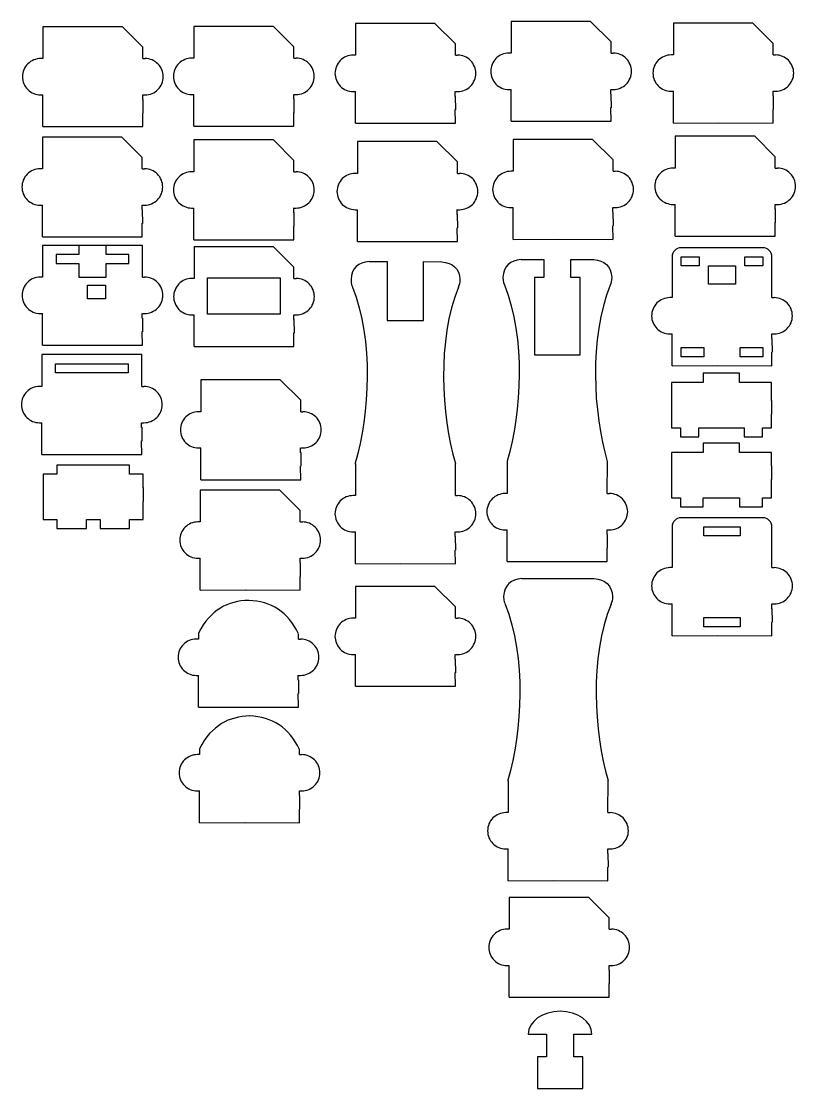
# Model space of a CAD drawing. Extents: x 3 to 1274, y 449 to 16084.
# Drawn here: x 3 to 486, y 449 to 1116 of the extents above; entities that cross this region are included whole.
import ezdxf

# ---------------------------------------------------------------- set-up
doc = ezdxf.new("R2010")
doc.units = 0
doc.layers.add('Layer_1', color=7, linetype='CONTINUOUS')

msp = doc.modelspace()

# ---------------------------------------------------------------- linework, layer by layer
at = {"layer": 'Layer_1', "color": 7}
for points in [[(211.386766, 1114.228337), (211.386766, 1094.385159)], [(260.994711, 1114.228337), (211.386766, 1114.228337)], [(273.753097, 1101.469951), (260.994711, 1114.228337)], [(308.545758, 1115.507623), (308.545758, 1095.664445)], [(358.153703, 1115.507623), (308.545758, 1115.507623)], [(370.912089, 1102.749237), (358.153703, 1115.507623)], [(409.811978, 1114.373434), (409.811978, 1094.530256)], [(459.419923, 1114.373434), (409.811978, 1114.373434)], [(472.178309, 1101.615048), (459.419923, 1114.373434)], [(16.359442, 1112.122808), (16.359442, 1092.27963)], [(65.967387, 1112.122808), (16.359442, 1112.122808)], [(78.725773, 1099.364422), (65.967387, 1112.122808)], [(110.575054, 1112.343055), (110.575054, 1092.499877)], [(160.182999, 1112.343055), (110.575054, 1112.343055)], [(172.941385, 1099.584669), (160.182999, 1112.343055)], [(172.941385, 1092.499877), (172.941385, 1099.584669)], [(273.753097, 1094.385159), (273.753097, 1101.469951)], [(370.912089, 1095.664445), (370.912089, 1102.749237)], [(472.178309, 1094.530256), (472.178309, 1101.615048)], [(78.725773, 1092.27963), (78.725773, 1099.364422)], [(211.386766, 1094.385159), (209.975568, 1094.385159)], [(273.753097, 1094.385159), (275.171496, 1094.385159)], [(308.545758, 1095.664445), (307.13456, 1095.664445)], [(370.912089, 1095.664445), (372.330488, 1095.664445)], [(409.811978, 1094.530256), (408.40078, 1094.530256)], [(472.178309, 1094.530256), (473.596707, 1094.530256)], [(16.359442, 1092.27963), (14.948244, 1092.27963)], [(78.725773, 1092.27963), (80.144171, 1092.27963)], [(110.575054, 1092.499877), (109.163856, 1092.499877)], [(172.941385, 1092.499877), (174.359784, 1092.499877)], [(307.13456, 1072.98447), (308.545758, 1072.98447)], [(308.545758, 1053.148492), (308.545758, 1072.98447)], [(370.87, 1070.057017), (370.869992, 1073.018105)], [(370.912089, 1072.98447), (372.330488, 1072.98447)], [(14.948244, 1069.599655), (16.359442, 1069.599655)], [(16.359442, 1049.763677), (16.359442, 1069.599655)], [(78.683684, 1066.672201), (78.683676, 1069.633289)], [(78.725773, 1069.599655), (80.144171, 1069.599655)], [(109.163856, 1069.819902), (110.575054, 1069.819902)], [(110.575054, 1049.983924), (110.575054, 1069.819902)], [(172.899296, 1066.892449), (172.899288, 1069.853537)], [(172.941385, 1069.819902), (174.359784, 1069.819902)], [(209.975568, 1071.705184), (211.386766, 1071.705184)], [(211.386766, 1051.869206), (211.386766, 1071.705184)], [(273.711008, 1068.77773), (273.711, 1071.738818)], [(273.753097, 1071.705184), (275.171496, 1071.705184)], [(408.40078, 1071.850281), (409.811978, 1071.850281)], [(409.811978, 1052.014303), (409.811978, 1071.850281)], [(472.13622, 1068.922828), (472.136212, 1071.883916)], [(472.178309, 1071.850281), (473.596707, 1071.850281)], [(273.753097, 1051.91129), (273.71102, 1060.385119)], [(370.912089, 1053.190576), (370.870012, 1061.664405)], [(472.178309, 1052.056387), (472.136232, 1060.530216)], [(78.725773, 1049.805761), (78.683696, 1058.27959)], [(172.941385, 1050.026008), (172.899308, 1058.499837)], [(308.545758, 1053.148492), (336.882817, 1053.201528)], [(336.927104, 1053.208252), (370.912089, 1053.148492)], [(16.359442, 1049.763677), (44.696501, 1049.816712)], [(44.740788, 1049.823437), (78.725773, 1049.763677)], [(110.575054, 1049.983924), (138.912113, 1050.03696)], [(138.9564, 1050.043684), (172.941385, 1049.983924)], [(211.386766, 1051.869206), (239.723825, 1051.922241)], [(239.768112, 1051.928966), (273.753097, 1051.869206)], [(409.811978, 1052.014303), (438.149037, 1052.067339)], [(438.193324, 1052.074063), (472.178309, 1052.014303)], [(15.99163, 1043.293397), (15.99163, 1023.450219)], [(65.599575, 1043.293397), (15.99163, 1043.293397)], [(78.357961, 1030.535012), (65.599575, 1043.293397)], [(110.575054, 1041.476913), (110.575054, 1021.633735)], [(160.182999, 1041.476913), (110.575054, 1041.476913)], [(172.941385, 1028.718527), (160.182999, 1041.476913)], [(212.629694, 1040.458752), (212.629694, 1020.615574)], [(262.237639, 1040.458752), (212.629694, 1040.458752)], [(274.996025, 1027.700366), (262.237639, 1040.458752)], [(309.788686, 1041.738038), (309.788686, 1021.89486)], [(359.396631, 1041.738038), (309.788686, 1041.738038)], [(372.155017, 1028.979652), (359.396631, 1041.738038)], [(411.021814, 1043.725548), (411.021814, 1023.88237)], [(460.629759, 1043.725548), (411.021814, 1043.725548)], [(473.388145, 1030.967162), (460.629759, 1043.725548)], [(78.357961, 1023.450219), (78.357961, 1030.535012)], [(172.941385, 1021.633735), (172.941385, 1028.718527)], [(274.996025, 1020.615574), (274.996025, 1027.700366)], [(372.155017, 1021.89486), (372.155017, 1028.979652)], [(473.388145, 1023.88237), (473.388145, 1030.967162)], [(15.99163, 1023.450219), (14.580432, 1023.450219)], [(78.357961, 1023.450219), (79.77636, 1023.450219)], [(110.575054, 1021.633735), (109.163856, 1021.633735)], [(172.941385, 1021.633735), (174.359784, 1021.633735)], [(212.629694, 1020.615574), (211.218496, 1020.615574)], [(274.996025, 1020.615574), (276.414424, 1020.615574)], [(309.788686, 1021.89486), (308.377488, 1021.89486)], [(372.155017, 1021.89486), (373.573416, 1021.89486)], [(411.021814, 1023.88237), (409.610616, 1023.88237)], [(473.388145, 1023.88237), (474.806544, 1023.88237)], [(14.580432, 1000.770245), (15.99163, 1000.770245)], [(15.99163, 980.934267), (15.99163, 1000.770245)], [(78.315872, 997.842791), (78.315864, 1000.803879)], [(78.357961, 1000.770245), (79.77636, 1000.770245)], [(409.610616, 1001.202395), (411.021814, 1001.202395)], [(411.021814, 981.366417), (411.021814, 1001.202395)], [(473.346056, 998.274941), (473.346048, 1001.236029)], [(473.388145, 1001.202395), (474.806544, 1001.202395)], [(109.163856, 998.95376), (110.575054, 998.95376)], [(110.575054, 979.117782), (110.575054, 998.95376)], [(172.899296, 996.026306), (172.899288, 998.987394)], [(172.941385, 998.95376), (174.359784, 998.95376)], [(211.218496, 997.935599), (212.629694, 997.935599)], [(212.629694, 978.099621), (212.629694, 997.935599)], [(274.953936, 995.008146), (274.953928, 997.969234)], [(274.996025, 997.935599), (276.414424, 997.935599)], [(308.377488, 999.214886), (309.788686, 999.214886)], [(309.788686, 979.378908), (309.788686, 999.214886)], [(372.112928, 996.287432), (372.11292, 999.24852)], [(372.155017, 999.214886), (373.573416, 999.214886)], [(78.357961, 980.976351), (78.315884, 989.45018)], [(172.941385, 979.159866), (172.899308, 987.633695)], [(274.996025, 978.141705), (274.953948, 986.615534)], [(372.155017, 979.420992), (372.11294, 987.89482)], [(473.388145, 981.408501), (473.346068, 989.88233)], [(15.99163, 980.934267), (44.328689, 980.987302)], [(44.372976, 980.994027), (78.357961, 980.934267)], [(411.021814, 981.366417), (439.358873, 981.419452)], [(439.40316, 981.426177), (473.388145, 981.366417)], [(16.048814, 975.65481), (16.048814, 955.811632)], [(65.656759, 975.65481), (16.048814, 975.65481)], [(38.754415, 975.682707), (38.754415, 970.012395), (24.580978, 970.012395), (24.580978, 964.343651), (38.754415, 964.343651), (38.754415, 955.838963), (55.762228, 955.838963), (55.762228, 964.343651), (69.935665, 964.343651), (69.935665, 970.012395), (55.762228, 970.012395), (55.762228, 975.682707)], [(78.450007, 975.634954), (65.656759, 975.65481)], [(78.415144, 955.811632), (78.444902, 975.632201)], [(110.575054, 979.117782), (138.912113, 979.170817)], [(110.66503, 974.830655), (110.66503, 954.987477)], [(160.272975, 974.830655), (110.66503, 974.830655)], [(138.9564, 979.177542), (172.941385, 979.117782)], [(173.031361, 962.072269), (160.272975, 974.830655)], [(212.629694, 978.099621), (240.966753, 978.152657)], [(241.01104, 978.159381), (274.996025, 978.099621)], [(309.788686, 979.378908), (338.125745, 979.431943)], [(338.170032, 979.438667), (372.155017, 979.378908)], [(465.686623, 974.157872), (414.661623, 974.157872)], [(314.72984, 966.824624), (328.903064, 966.824624), (328.903064, 955.48604), (323.233776, 955.48604), (323.233776, 907.297066), (331.69376, 907.237554)], [(340.1446, 907.267306), (351.580232, 907.297066), (351.580232, 955.48604), (345.910944, 955.48604), (345.910944, 966.824624), (360.084168, 966.824624)], [(408.992879, 968.489128), (409.020079, 962.871104)], [(471.370255, 950.105), (471.355375, 968.489128)], [(173.031361, 954.987477), (173.031361, 962.072269)], [(219.863688, 965.55736), (231.2456, 965.55016), (231.2456, 952.904512)], [(231.26792, 944.409112), (231.26792, 928.735824), (253.865968, 928.693744), (253.950128, 965.51552), (265.31228, 965.347192)], [(409.001417, 962.853783), (409.001417, 943.010605)], [(16.048814, 955.811632), (14.637615, 955.811632)], [(78.415144, 955.811632), (79.833543, 955.811632)], [(110.66503, 954.987477), (109.253832, 954.987477)], [(173.031361, 954.987477), (174.44976, 954.987477)], [(471.367748, 943.010605), (471.367748, 950.095397)], [(409.001417, 943.010605), (407.590219, 943.010605)], [(471.367748, 943.010605), (472.786146, 943.010605)], [(14.637615, 933.131657), (16.048814, 933.131657)], [(16.048814, 913.295679), (16.048814, 933.131657)], [(78.373055, 930.204203), (78.373047, 933.165291)], [(78.415144, 933.131657), (79.833543, 933.131657)], [(109.253832, 932.307502), (110.66503, 932.307502)], [(110.66503, 912.471524), (110.66503, 932.307502)], [(172.989272, 929.380048), (172.989264, 932.341136)], [(173.031361, 932.307502), (174.44976, 932.307502)], [(78.415144, 913.337763), (78.373068, 921.811592)], [(173.031361, 912.513608), (172.989284, 920.987437)], [(407.590219, 920.33063), (409.001417, 920.33063)], [(409.001417, 900.494652), (409.001417, 920.33063)], [(471.325659, 917.403176), (471.325651, 920.364264)], [(471.367748, 920.33063), (472.786146, 920.33063)], [(16.048814, 913.295679), (44.385873, 913.348714)], [(44.43016, 913.355439), (78.415144, 913.295679)], [(15.627158, 907.433505), (15.627158, 887.590327)], [(65.235103, 907.433505), (15.627158, 907.433505)], [(78.028351, 907.413649), (65.235103, 907.433505)], [(77.993489, 887.590327), (78.023247, 907.410896)], [(110.66503, 912.471524), (139.002089, 912.524559)], [(139.046376, 912.531284), (173.031361, 912.471524)], [(471.367748, 900.536736), (471.325671, 909.010565)], [(409.001417, 900.494652), (437.338476, 900.547687)], [(437.382763, 900.554412), (471.367748, 900.494652)], [(471.071422, 878.745142), (471.029342, 890.099086), (451.187158, 890.099086), (451.187158, 895.76783), (428.50903, 895.76783), (428.50903, 890.099086), (408.666846, 890.099086), (408.666846, 861.752206), (414.33559, 861.752206), (414.33559, 856.083454), (425.674654, 856.083454), (425.674654, 861.752206), (454.021534, 861.752206), (454.021534, 856.083454), (465.36059, 856.083454), (465.36059, 861.752206), (471.029342, 861.752206), (471.071422, 870.244574)], [(15.627158, 887.590327), (14.21596, 887.590327)], [(77.993489, 887.590327), (79.411888, 887.590327)], [(114.877714, 891.66657), (114.877714, 871.823392)], [(164.485659, 891.66657), (114.877714, 891.66657)], [(177.244045, 878.908184), (164.485659, 891.66657)], [(177.244045, 871.823392), (177.244045, 878.908184)], [(114.877714, 871.823392), (113.466516, 871.823392)], [(177.244045, 871.823392), (178.662443, 871.823392)], [(14.21596, 864.910352), (15.627158, 864.910352)], [(15.627158, 845.074374), (15.627158, 864.910352)], [(77.9514, 861.982898), (77.951392, 864.943986)], [(77.993489, 864.910352), (79.411888, 864.910352)], [(77.993489, 845.116458), (77.951412, 853.590287)], [(113.466516, 849.143417), (114.877714, 849.143417)], [(114.877714, 829.307439), (114.877714, 849.143417)], [(177.201956, 846.215964), (177.201948, 849.177052)], [(177.244045, 849.143417), (178.662443, 849.143417)], [(471.071606, 837.93622), (471.029526, 846.427802), (451.186982, 846.427802), (451.186982, 852.098114), (428.509822, 852.098114), (428.509822, 846.427802), (408.66703, 846.427802), (408.66703, 818.08249), (414.335774, 818.08249), (414.335814, 812.412178), (428.509254, 812.412178), (428.509214, 818.08249), (439.848278, 818.08249)], [(15.627158, 845.074374), (43.964217, 845.127409)], [(44.008504, 845.134134), (77.993489, 845.074374)], [(211.292496, 839.737754), (211.288496, 838.987507)], [(306.094896, 841.01704), (306.090896, 840.266794)], [(306.189166, 840.546999), (306.189166, 820.703821)], [(368.555497, 820.703821), (368.615012, 840.792199)], [(78.8867, 824.289408), (78.91646, 832.808328), (70.411772, 832.808328), (70.411772, 838.47864), (25.057085, 838.47864), (25.057085, 832.808328), (16.55396, 832.808328), (16.55396, 804.463016), (25.057085, 804.463016), (25.057085, 798.792704), (43.482882, 798.792704), (43.482882, 804.463016), (51.986818, 804.463016), (51.986818, 798.792704), (70.411772, 798.792704), (70.411772, 804.463016), (78.91646, 804.463016), (78.91646, 815.83856)], [(177.244045, 829.349523), (177.201968, 837.823352)], [(211.386766, 839.267711), (211.386766, 819.424533)], [(273.753097, 819.424533), (273.812612, 839.512911)], [(114.877714, 829.307439), (143.214773, 829.360475)], [(143.25906, 829.367199), (177.244045, 829.307439)], [(439.836702, 818.08249), (451.187342, 818.08249), (451.187382, 812.412178), (465.360814, 812.412178), (465.360774, 818.08249), (471.029526, 818.08249), (471.029526, 829.43565)], [(114.509905, 822.837161), (114.509905, 802.993983)], [(164.11785, 822.837161), (114.509905, 822.837161)], [(176.876235, 810.078775), (164.11785, 822.837161)], [(306.189166, 820.703821), (304.777968, 820.703821)], [(368.555497, 820.703821), (369.973896, 820.703821)], [(211.386766, 819.424533), (209.975568, 819.424533)], [(273.753097, 819.424533), (275.171496, 819.424533)], [(176.876235, 802.993983), (176.876235, 810.078775)], [(114.509905, 802.993983), (113.098706, 802.993983)], [(176.876235, 802.993983), (178.294634, 802.993983)], [(409.003505, 799.92036), (409.030705, 794.302336)], [(465.697249, 805.589104), (414.672249, 805.589104)], [(471.380881, 781.536232), (471.366001, 799.92036)], [(209.975568, 796.744558), (211.386766, 796.744558)], [(211.386766, 776.90858), (211.386766, 796.744558)], [(273.711008, 793.817104), (273.711, 796.778192)], [(273.753097, 796.744558), (275.171496, 796.744558)], [(304.777968, 798.023846), (306.189166, 798.023846)], [(306.189166, 778.187868), (306.189166, 798.023846)], [(368.513408, 795.096392), (368.5134, 798.05748)], [(368.555497, 798.023846), (369.973896, 798.023846)], [(409.012048, 794.285015), (409.012048, 774.441837)], [(368.555497, 778.229952), (368.51342, 786.703781)], [(113.098706, 780.314008), (114.509905, 780.314008)], [(114.509905, 760.47803), (114.509905, 780.314008)], [(176.834146, 777.386554), (176.834138, 780.347642)], [(176.876235, 780.314008), (178.294634, 780.314008)], [(273.753097, 776.950664), (273.71102, 785.424493)], [(471.378379, 774.441837), (471.378379, 781.526629)], [(211.386766, 776.90858), (239.723825, 776.961615)], [(239.768112, 776.96834), (273.753097, 776.90858)], [(306.189166, 778.187868), (334.526225, 778.240903)], [(334.570512, 778.247628), (368.555497, 778.187868)], [(409.012048, 774.441837), (407.60085, 774.441837)], [(471.378379, 774.441837), (472.796777, 774.441837)], [(176.876235, 760.520114), (176.834159, 768.993943)], [(315.128197, 767.608088), (329.301421, 767.608088)], [(337.805357, 767.608088), (360.482525, 767.608088)], [(114.509905, 760.47803), (142.846964, 760.531065)], [(142.891251, 760.53779), (176.876235, 760.47803)], [(211.386766, 762.732271), (211.386766, 742.889093)], [(260.994711, 762.732271), (211.386766, 762.732271)], [(273.753097, 749.973885), (260.994711, 762.732271)], [(273.753097, 742.889093), (273.753097, 749.973885)], [(407.60085, 751.761862), (409.012048, 751.761862)], [(409.012048, 731.925884), (409.012048, 751.761862)], [(471.33629, 748.834408), (471.336282, 751.795496)], [(471.378379, 751.761862), (472.796777, 751.761862)], [(211.386766, 742.889093), (209.975568, 742.889093)], [(273.753097, 742.889093), (275.171496, 742.889093)], [(471.378379, 731.967968), (471.336302, 740.441797)], [(113.422347, 733.521669), (113.422347, 729.871237)], [(175.788678, 729.871237), (175.771002, 733.018718)], [(113.422347, 729.871237), (112.011149, 729.871237)], [(175.788678, 729.871237), (177.207076, 729.871237)], [(409.012048, 731.925884), (437.349107, 731.978919)], [(437.393394, 731.985644), (471.378379, 731.925884)], [(209.975568, 720.209118), (211.386766, 720.209118)], [(211.386766, 700.37314), (211.386766, 720.209118)], [(273.711008, 717.281664), (273.711, 720.242752)], [(273.753097, 720.209118), (275.171496, 720.209118)], [(112.011149, 707.191262), (113.422347, 707.191262)], [(113.422347, 687.355284), (113.422347, 707.191262)], [(175.746592, 704.263808), (175.746584, 707.224896)], [(175.788678, 707.191262), (177.207076, 707.191262)], [(273.753097, 700.415224), (273.71102, 708.889053)], [(211.386766, 700.37314), (239.723825, 700.426175)], [(239.768112, 700.4329), (273.753097, 700.37314)], [(175.788678, 687.397368), (175.746601, 695.871197)], [(113.422347, 687.355284), (141.759406, 687.408319)], [(141.803693, 687.415044), (175.788678, 687.355284)], [(114.085993, 661.353517), (114.085993, 657.703085)], [(176.452323, 657.703085), (176.434648, 660.850566)], [(114.085993, 657.703085), (112.674794, 657.703085)], [(176.452323, 657.703085), (177.870722, 657.703085)], [(306.530877, 641.802814), (306.526877, 641.052566)], [(306.625155, 641.332773), (306.625155, 621.489595)], [(368.991486, 621.489595), (369.051001, 641.577973)], [(112.674794, 635.02311), (114.085993, 635.02311)], [(114.085993, 615.187132), (114.085993, 635.02311)], [(176.410232, 632.095656), (176.410224, 635.056744)], [(176.452323, 635.02311), (177.870722, 635.02311)], [(176.452323, 615.229216), (176.410247, 623.703045)], [(306.625155, 621.489595), (305.213957, 621.489595)], [(368.991486, 621.489595), (370.409884, 621.489595)], [(114.085993, 615.187132), (142.423052, 615.240167)], [(142.467339, 615.246892), (176.452323, 615.187132)], [(305.213957, 598.80962), (306.625155, 598.80962)], [(306.625155, 578.973642), (306.625155, 598.80962)], [(368.949397, 595.882166), (368.949389, 598.843254)], [(368.991486, 598.80962), (370.409884, 598.80962)], [(368.991486, 579.015726), (368.949409, 587.489555)], [(306.625155, 578.973642), (334.962214, 579.026677)], [(335.006501, 579.033402), (368.991486, 578.973642)], [(307.355702, 568.571143), (307.355702, 548.727965)], [(356.963647, 568.571143), (307.355702, 568.571143)], [(369.722033, 555.812757), (356.963647, 568.571143)], [(369.722033, 548.727965), (369.722033, 555.812757)], [(307.355702, 548.727965), (305.944504, 548.727965)], [(369.722033, 548.727965), (371.140432, 548.727965)], [(305.944504, 526.04799), (307.355702, 526.04799)], [(307.355702, 506.212012), (307.355702, 526.04799)], [(369.679944, 523.120536), (369.679936, 526.081624)], [(369.722033, 526.04799), (371.140432, 526.04799)], [(369.722033, 506.254096), (369.679956, 514.727925)], [(307.355702, 506.212012), (335.692761, 506.265047)], [(335.737048, 506.271772), (369.722033, 506.212012)], [(319.300013, 483.271677), (330.639077, 483.271677), (330.639077, 474.766989), (330.639077, 470.485741), (330.639077, 469.098237), (324.970325, 469.098237), (324.970325, 449.256053), (333.419821, 449.171885)], [(341.920397, 449.256053), (353.315637, 449.256053), (353.315637, 469.098237), (347.646885, 469.098237), (347.646885, 470.485741), (347.646885, 474.766989), (347.646885, 483.271677), (358.985949, 483.271677)]]:
    msp.add_lwpolyline(points, dxfattribs=at)
at = {"layer": 'Layer_1', "color": 3}
for points in [[(78.706124, 1066.762009), (78.763324, 1058.177273)], [(172.921736, 1066.982257), (172.978936, 1058.397521)], [(273.733448, 1068.867538), (273.790648, 1060.282802)], [(370.89244, 1070.146825), (370.94964, 1061.562089)], [(472.15866, 1069.012636), (472.21586, 1060.4279)], [(78.338312, 997.932599), (78.395512, 989.347863)], [(172.921736, 996.116114), (172.978936, 987.531378)], [(274.976376, 995.097954), (275.033576, 986.513218)], [(372.135368, 996.37724), (372.192568, 987.792504)], [(473.368496, 998.364749), (473.425696, 989.780013)], [(231.250752, 952.930904), (231.248352, 944.40568)], [(78.395495, 930.294011), (78.452695, 921.709275)], [(173.011712, 929.469856), (173.068912, 920.88512)], [(471.348099, 917.492984), (471.405299, 908.908248)], [(331.671104, 907.225605), (340.169272, 907.285117)], [(471.00787, 878.817682), (471.06507, 870.232946)], [(77.97384, 862.072706), (78.03104, 853.48797)], [(177.224396, 846.305772), (177.281596, 837.721036)], [(471.00923, 837.989065), (471.06643, 829.404329)], [(78.894368, 824.37768), (78.951568, 815.792944)], [(273.733448, 793.906912), (273.790648, 785.322176)], [(368.535848, 795.1862), (368.593048, 786.601464)], [(176.856586, 777.476362), (176.913786, 768.891626)], [(329.285037, 767.589326), (337.783205, 767.604214)], [(471.35873, 748.924216), (471.41593, 740.33948)], [(273.733448, 717.371472), (273.790648, 708.786736)], [(175.769032, 704.353616), (175.826232, 695.76888)], [(176.432672, 632.185464), (176.489872, 623.600728)], [(368.971837, 595.971974), (369.029037, 587.387238)], [(369.702384, 523.210344), (369.759584, 514.625608)], [(333.397965, 449.207405), (341.896133, 449.222285)]]:
    msp.add_lwpolyline(points, dxfattribs=at)
at = {"layer": 'Layer_1', "color": 7}
for points in [[(414.662375, 968.489064), (426.000958, 968.489064), (426.000958, 962.819773), (414.662375, 962.819773), (414.662375, 968.489064)], [(454.347383, 968.489064), (465.685966, 968.489064), (465.685966, 962.819773), (454.347383, 962.819773), (454.347383, 968.489064)], [(431.670191, 962.819776), (448.678065, 962.819776), (448.678065, 951.481194), (431.670191, 951.481194), (431.670191, 962.819776)], [(119.055112, 955.27564), (164.409442, 955.27564), (164.409442, 932.598474), (119.055112, 932.598474), (119.055112, 955.27564)], [(44.126534, 950.705971), (55.465117, 950.705971), (55.465117, 942.202034), (44.126534, 942.202034), (44.126534, 950.705971)], [(414.706863, 911.81204), (428.880092, 911.81204), (428.880092, 906.142749), (414.706863, 906.142749), (414.706863, 911.81204)], [(451.557199, 911.81204), (465.730428, 911.81204), (465.730428, 906.142749), (451.557199, 906.142749), (451.557199, 911.81204)], [(24.159944, 901.79157), (69.514274, 901.79157), (69.514274, 896.122278), (24.159944, 896.122278), (24.159944, 901.79157)], [(428.846225, 799.920288), (451.523391, 799.920288), (451.523391, 794.250997), (428.846225, 794.250997), (428.846225, 799.920288)], [(428.846225, 743.227389), (451.523391, 743.227389), (451.523391, 737.558098), (428.846225, 737.558098), (428.846225, 743.227389)]]:
    msp.add_lwpolyline(points, close=True, dxfattribs=at)
for points in [[(209.976432, 1094.381775), (206.969212, 1094.381794), (204.085157, 1093.187179), (201.958745, 1091.06074)], [(283.190576, 1091.060715), (281.064179, 1093.187152), (278.180143, 1094.381775), (275.172936, 1094.381775)], [(307.135424, 1095.661061), (304.128204, 1095.66108), (301.244149, 1094.466465), (299.117737, 1092.340027)], [(380.349568, 1092.340001), (378.223171, 1094.466438), (375.339135, 1095.661061), (372.331928, 1095.661061)], [(408.401644, 1094.526872), (405.394424, 1094.526891), (402.510369, 1093.332277), (400.383957, 1091.205838)], [(481.615787, 1091.205812), (479.489391, 1093.332249), (476.605354, 1094.526872), (473.598147, 1094.526872)], [(6.931421, 1088.955211), (4.805009, 1086.828772), (3.610431, 1083.944702), (3.610488, 1080.937482)], [(14.949108, 1092.276246), (11.941888, 1092.276265), (9.057833, 1091.08165), (6.931421, 1088.955211)], [(88.163251, 1088.955186), (86.036855, 1091.081622), (83.152818, 1092.276246), (80.145611, 1092.276246)], [(91.484159, 1080.937482), (91.484216, 1083.944689), (90.289648, 1086.828749), (88.163251, 1088.955186)], [(101.147033, 1089.175459), (99.020621, 1087.04902), (97.826043, 1084.164949), (97.826101, 1081.15773)], [(109.16472, 1092.496493), (106.1575, 1092.496512), (103.273445, 1091.301898), (101.147033, 1089.175459)], [(182.378864, 1089.175433), (180.252467, 1091.30187), (177.368431, 1092.496493), (174.361224, 1092.496493)], [(185.699771, 1081.15773), (185.699828, 1084.164937), (184.50526, 1087.048996), (182.378864, 1089.175433)], [(201.958745, 1091.06074), (199.832333, 1088.934302), (198.637755, 1086.050231), (198.637813, 1083.043012)], [(286.511483, 1083.043012), (286.51154, 1086.050219), (285.316972, 1088.934278), (283.190576, 1091.060715)], [(299.117737, 1092.340027), (296.991325, 1090.213588), (295.796747, 1087.329517), (295.796805, 1084.322298)], [(383.670475, 1084.322298), (383.670532, 1087.329505), (382.475964, 1090.213564), (380.349568, 1092.340001)], [(400.383957, 1091.205838), (398.257545, 1089.079399), (397.062967, 1086.195328), (397.063024, 1083.188109)], [(484.936695, 1083.188109), (484.936752, 1086.195316), (483.742184, 1089.079375), (481.615787, 1091.205812)], [(3.610488, 1080.937482), (3.610488, 1077.9303), (4.805092, 1075.046285), (6.931497, 1072.919893)], [(88.163175, 1072.919918), (90.289565, 1075.046309), (91.484159, 1077.930312), (91.484159, 1080.937482)], [(97.826101, 1081.15773), (97.826101, 1078.150548), (99.020704, 1075.266533), (101.14711, 1073.140141)], [(182.378787, 1073.140166), (184.505177, 1075.266556), (185.699771, 1078.15056), (185.699771, 1081.15773)], [(198.637813, 1083.043012), (198.637813, 1080.035829), (199.832416, 1077.151815), (201.958822, 1075.025422)], [(283.190499, 1075.025448), (285.316889, 1077.151838), (286.511483, 1080.035842), (286.511483, 1083.043012)], [(295.796805, 1084.322298), (295.796805, 1081.315116), (296.991408, 1078.431101), (299.117814, 1076.304709)], [(380.349491, 1076.304734), (382.475881, 1078.431124), (383.670475, 1081.315128), (383.670475, 1084.322298)], [(397.063024, 1083.188109), (397.063024, 1080.180927), (398.257628, 1077.296912), (400.384033, 1075.17052)], [(481.615711, 1075.170545), (483.742101, 1077.296935), (484.936695, 1080.180939), (484.936695, 1083.188109)], [(6.931497, 1072.919893), (9.057903, 1070.793501), (11.941925, 1069.598916), (14.949108, 1069.598935)], [(80.145611, 1069.598935), (83.152781, 1069.598935), (86.036785, 1070.793528), (88.163175, 1072.919918)], [(101.14711, 1073.140141), (103.273515, 1071.013748), (106.157538, 1069.819163), (109.16472, 1069.819182)], [(174.361224, 1069.819182), (177.368393, 1069.819182), (180.252397, 1071.013776), (182.378787, 1073.140166)], [(201.958822, 1075.025422), (204.085227, 1072.89903), (206.96925, 1071.704445), (209.976432, 1071.704464)], [(275.172936, 1071.704464), (278.180105, 1071.704464), (281.064109, 1072.899058), (283.190499, 1075.025448)], [(299.117814, 1076.304709), (301.244219, 1074.178316), (304.128242, 1072.983731), (307.135424, 1072.98375)], [(372.331928, 1072.98375), (375.339097, 1072.98375), (378.223101, 1074.178344), (380.349491, 1076.304734)], [(400.384033, 1075.17052), (402.510439, 1073.044127), (405.394461, 1071.849542), (408.401644, 1071.849561)], [(473.598147, 1071.849561), (476.605317, 1071.849561), (479.489321, 1073.044155), (481.615711, 1075.170545)], [(6.563609, 1020.125801), (4.437197, 1017.999362), (3.242619, 1015.115292), (3.242677, 1012.108072)], [(14.581296, 1023.446835), (11.574076, 1023.446855), (8.690021, 1022.25224), (6.563609, 1020.125801)], [(87.79544, 1020.125775), (85.669043, 1022.252212), (82.785007, 1023.446835), (79.7778, 1023.446835)], [(91.116347, 1012.108072), (91.116404, 1015.115279), (89.921836, 1017.999339), (87.79544, 1020.125775)], [(109.16472, 1021.630351), (106.1575, 1021.63037), (103.273445, 1020.435755), (101.147033, 1018.309316)], [(182.378864, 1018.309291), (180.252467, 1020.435728), (177.368431, 1021.630351), (174.361224, 1021.630351)], [(211.21936, 1020.61219), (208.21214, 1020.612209), (205.328085, 1019.417595), (203.201673, 1017.291156)], [(284.433504, 1017.29113), (282.307107, 1019.417567), (279.423071, 1020.61219), (276.415864, 1020.61219)], [(308.378352, 1021.891476), (305.371132, 1021.891495), (302.487077, 1020.696881), (300.360665, 1018.570442)], [(381.592496, 1018.570416), (379.466099, 1020.696853), (376.582063, 1021.891476), (373.574856, 1021.891476)], [(401.593793, 1020.557951), (399.467381, 1018.431512), (398.272803, 1015.547442), (398.272861, 1012.540222)], [(409.61148, 1023.878986), (406.60426, 1023.879005), (403.720205, 1022.68439), (401.593793, 1020.557951)], [(482.825624, 1020.557926), (480.699227, 1022.684362), (477.815191, 1023.878986), (474.807984, 1023.878986)], [(486.146531, 1012.540222), (486.146588, 1015.547429), (484.95202, 1018.431489), (482.825624, 1020.557926)], [(101.147033, 1018.309316), (99.020621, 1016.182878), (97.826043, 1013.298807), (97.826101, 1010.291588)], [(185.699771, 1010.291588), (185.699828, 1013.298795), (184.50526, 1016.182854), (182.378864, 1018.309291)], [(203.201673, 1017.291156), (201.075261, 1015.164717), (199.880683, 1012.280646), (199.880741, 1009.273427)], [(287.754411, 1009.273427), (287.754468, 1012.280634), (286.5599, 1015.164693), (284.433504, 1017.29113)], [(300.360665, 1018.570442), (298.234253, 1016.444003), (297.039675, 1013.559933), (297.039733, 1010.552713)], [(384.913403, 1010.552713), (384.91346, 1013.55992), (383.718892, 1016.443979), (381.592496, 1018.570416)], [(3.242677, 1012.108072), (3.242677, 1009.10089), (4.43728, 1006.216875), (6.563686, 1004.090483)], [(87.795363, 1004.090508), (89.921753, 1006.216898), (91.116347, 1009.100902), (91.116347, 1012.108072)], [(97.826101, 1010.291588), (97.826101, 1007.284405), (99.020704, 1004.400391), (101.14711, 1002.273998)], [(182.378787, 1002.274024), (184.505177, 1004.400414), (185.699771, 1007.284418), (185.699771, 1010.291588)], [(199.880741, 1009.273427), (199.880741, 1006.266245), (201.075344, 1003.38223), (203.20175, 1001.255838)], [(284.433427, 1001.255863), (286.559817, 1003.382253), (287.754411, 1006.266257), (287.754411, 1009.273427)], [(297.039733, 1010.552713), (297.039733, 1007.545531), (298.234336, 1004.661516), (300.360742, 1002.535124)], [(381.592419, 1002.535149), (383.718809, 1004.661539), (384.913403, 1007.545543), (384.913403, 1010.552713)], [(398.272861, 1012.540222), (398.272861, 1009.53304), (399.467464, 1006.649025), (401.59387, 1004.522633)], [(482.825547, 1004.522658), (484.951937, 1006.649049), (486.146531, 1009.533052), (486.146531, 1012.540222)], [(6.563686, 1004.090483), (8.690091, 1001.964091), (11.574114, 1000.769506), (14.581296, 1000.769525)], [(79.7778, 1000.769525), (82.784969, 1000.769525), (85.668973, 1001.964118), (87.795363, 1004.090508)], [(101.14711, 1002.273998), (103.273515, 1000.147606), (106.157538, 998.953021), (109.16472, 998.95304)], [(174.361224, 998.95304), (177.368393, 998.95304), (180.252397, 1000.147634), (182.378787, 1002.274024)], [(203.20175, 1001.255838), (205.328155, 999.129445), (208.212178, 997.93486), (211.21936, 997.934879)], [(276.415864, 997.934879), (279.423033, 997.934879), (282.307037, 999.129473), (284.433427, 1001.255863)], [(300.360742, 1002.535124), (302.487147, 1000.408732), (305.37117, 999.214146), (308.378352, 999.214166)], [(373.574856, 999.214166), (376.582025, 999.214166), (379.466029, 1000.408759), (381.592419, 1002.535149)], [(401.59387, 1004.522633), (403.720275, 1002.396241), (406.604298, 1001.201656), (409.61148, 1001.201675)], [(474.807984, 1001.201675), (477.815153, 1001.201675), (480.699157, 1002.396268), (482.825547, 1004.522658)], [(414.661623, 974.157872), (411.530991, 974.157568), (408.993183, 971.61976), (408.992879, 968.489128)], [(471.355375, 968.489128), (471.355071, 971.619768), (468.817263, 974.157576), (465.686623, 974.157872)], [(314.74276, 966.824208), (308.133248, 966.302), (303.724872, 962.820488), (303.464016, 955.614208)], [(360.06096, 966.815704), (366.670472, 966.293496), (371.120936, 962.811984), (371.381784, 955.605704)], [(219.94036, 965.54492), (213.330848, 965.022712), (208.922472, 961.5412), (208.661616, 954.33492)], [(265.30064, 965.326008), (271.910152, 964.8038), (276.318536, 961.532696), (276.579384, 954.326416)], [(14.638479, 955.808248), (11.63126, 955.808267), (8.747204, 954.613652), (6.620793, 952.487213)], [(87.852623, 952.487188), (85.726227, 954.613625), (82.84219, 955.808248), (79.834983, 955.808248)], [(109.254696, 954.984093), (106.247476, 954.984112), (103.363421, 953.789497), (101.237009, 951.663058)], [(182.46884, 951.663033), (180.342443, 953.789469), (177.458407, 954.984093), (174.4512, 954.984093)], [(208.661616, 954.33492), (208.748896, 951.113128), (209.26432, 950.563864), (209.609224, 949.435968)], [(276.579384, 954.326416), (276.584984, 952.388792), (276.12596, 950.872976), (275.596384, 949.400384)], [(303.464016, 955.614208), (303.551296, 952.392416), (304.06672, 951.843152), (304.411624, 950.715256)], [(371.381784, 955.605704), (371.387384, 953.66808), (370.92836, 952.152264), (370.398784, 950.679672)], [(6.620793, 952.487213), (4.494381, 950.360774), (3.299803, 947.476704), (3.29986, 944.469484)], [(91.17353, 944.469484), (91.173587, 947.476692), (89.979019, 950.360751), (87.852623, 952.487188)], [(101.237009, 951.663058), (99.110597, 949.536619), (97.916019, 946.652549), (97.916077, 943.645329)], [(185.789747, 943.645329), (185.789804, 946.652536), (184.595236, 949.536596), (182.46884, 951.663033)], [(209.546064, 949.639464), (222.868616, 916.396186), (220.25312, 870.337258), (211.292496, 839.737754)], [(275.662568, 949.608488), (262.34, 916.36521), (264.845792, 870.000578), (273.806424, 839.401074)], [(304.348464, 950.918752), (317.671016, 917.675472), (315.05552, 871.616545), (306.094896, 841.01704)], [(370.464968, 950.887776), (357.1424, 917.644497), (359.648192, 871.279865), (368.608824, 840.68036)], [(3.29986, 944.469484), (3.29986, 941.462302), (4.494463, 938.578287), (6.620869, 936.451895)], [(87.852547, 936.451921), (89.978937, 938.578311), (91.17353, 941.462315), (91.17353, 944.469484)], [(97.916077, 943.645329), (97.916077, 940.638147), (99.11068, 937.754132), (101.237086, 935.62774)], [(182.468763, 935.627765), (184.595153, 937.754156), (185.789747, 940.638159), (185.789747, 943.645329)], [(399.573396, 939.686186), (397.446984, 937.559747), (396.252406, 934.675677), (396.252463, 931.668457)], [(407.591083, 943.007221), (404.583863, 943.00724), (401.699808, 941.812625), (399.573396, 939.686186)], [(480.805226, 939.686161), (478.67883, 941.812597), (475.794793, 943.007221), (472.787586, 943.007221)], [(484.126134, 931.668457), (484.126191, 934.675664), (482.931623, 937.559724), (480.805226, 939.686161)], [(6.620869, 936.451895), (8.747275, 934.325503), (11.631297, 933.130918), (14.638479, 933.130937)], [(79.834983, 933.130937), (82.842153, 933.130937), (85.726156, 934.32553), (87.852547, 936.451921)], [(101.237086, 935.62774), (103.363491, 933.501348), (106.247514, 932.306763), (109.254696, 932.306782)], [(174.4512, 932.306782), (177.458369, 932.306782), (180.342373, 933.501375), (182.468763, 935.627765)], [(396.252463, 931.668457), (396.252463, 928.661275), (397.447067, 925.77726), (399.573472, 923.650868)], [(480.80515, 923.650893), (482.93154, 925.777284), (484.126134, 928.661287), (484.126134, 931.668457)], [(399.573472, 923.650868), (401.699878, 921.524476), (404.5839, 920.329891), (407.591083, 920.32991)], [(472.787586, 920.32991), (475.794756, 920.32991), (478.67876, 921.524503), (480.80515, 923.650893)], [(14.216824, 887.586943), (11.209604, 887.586962), (8.325549, 886.392347), (6.199137, 884.265908)], [(87.430968, 884.265883), (85.304571, 886.39232), (82.420535, 887.586943), (79.413328, 887.586943)], [(6.199137, 884.265908), (4.072725, 882.13947), (2.878147, 879.255399), (2.878205, 876.24818)], [(90.751875, 876.24818), (90.751932, 879.255387), (89.557364, 882.139446), (87.430968, 884.265883)], [(2.878205, 876.24818), (2.878205, 873.240997), (4.072808, 870.356983), (6.199214, 868.23059)], [(87.430891, 868.230616), (89.557281, 870.357006), (90.751875, 873.24101), (90.751875, 876.24818)], [(6.199214, 868.23059), (8.325619, 866.104198), (11.209642, 864.909613), (14.216824, 864.909632)], [(79.413328, 864.909632), (82.420497, 864.909632), (85.304501, 866.104226), (87.430891, 868.230616)], [(105.449693, 868.498974), (103.323281, 866.372535), (102.128703, 863.488464), (102.12876, 860.481245)], [(113.46738, 871.820008), (110.46016, 871.820027), (107.576105, 870.625413), (105.449693, 868.498974)], [(186.681523, 868.498948), (184.555127, 870.625385), (181.67109, 871.820008), (178.663883, 871.820008)], [(190.002431, 860.481245), (190.002488, 863.488452), (188.80792, 866.372511), (186.681523, 868.498948)], [(102.12876, 860.481245), (102.12876, 857.474063), (103.323364, 854.590048), (105.449769, 852.463656)], [(186.681447, 852.463681), (188.807837, 854.590071), (190.002431, 857.474075), (190.002431, 860.481245)], [(105.449769, 852.463656), (107.576175, 850.337263), (110.460197, 849.142678), (113.46738, 849.142697)], [(178.663883, 849.142697), (181.671053, 849.142697), (184.555057, 850.337291), (186.681447, 852.463681)], [(304.778832, 820.700437), (301.771612, 820.700456), (298.887557, 819.505841), (296.761145, 817.379402)], [(377.992976, 817.379377), (375.866579, 819.505813), (372.982543, 820.700437), (369.975336, 820.700437)], [(201.958745, 816.100114), (199.832333, 813.973675), (198.637755, 811.089605), (198.637813, 808.082385)], [(209.976432, 819.421149), (206.969212, 819.421168), (204.085157, 818.226553), (201.958745, 816.100114)], [(283.190576, 816.100089), (281.064179, 818.226525), (278.180143, 819.421149), (275.172936, 819.421149)], [(286.511483, 808.082385), (286.51154, 811.089592), (285.316972, 813.973652), (283.190576, 816.100089)], [(296.761145, 817.379402), (294.634733, 815.252963), (293.440155, 812.368893), (293.440213, 809.361673)], [(381.313883, 809.361673), (381.31394, 812.36888), (380.119372, 815.25294), (377.992976, 817.379377)], [(198.637813, 808.082385), (198.637813, 805.075203), (199.832416, 802.191188), (201.958822, 800.064796)], [(283.190499, 800.064821), (285.316889, 802.191212), (286.511483, 805.075215), (286.511483, 808.082385)], [(293.440213, 809.361673), (293.440213, 806.354491), (294.634816, 803.470476), (296.761222, 801.344084)], [(377.992899, 801.344109), (380.119289, 803.4705), (381.313883, 806.354503), (381.313883, 809.361673)], [(105.081884, 799.669564), (102.955472, 797.543126), (101.760894, 794.659055), (101.760951, 791.651836)], [(113.09957, 802.990599), (110.092351, 802.990618), (107.208296, 801.796003), (105.081884, 799.669564)], [(186.313714, 799.669539), (184.187318, 801.795976), (181.303281, 802.990599), (178.296074, 802.990599)], [(189.634621, 791.651836), (189.634679, 794.659043), (188.44011, 797.543102), (186.313714, 799.669539)], [(201.958822, 800.064796), (204.085227, 797.938404), (206.96925, 796.743819), (209.976432, 796.743838)], [(275.172936, 796.743838), (278.180105, 796.743838), (281.064109, 797.938431), (283.190499, 800.064821)], [(296.761222, 801.344084), (298.887627, 799.217692), (301.77165, 798.023107), (304.778832, 798.023126)], [(369.975336, 798.023126), (372.982505, 798.023126), (375.866509, 799.217719), (377.992899, 801.344109)], [(414.672249, 805.589104), (411.541617, 805.5888), (409.003809, 803.050992), (409.003505, 799.92036)], [(471.366001, 799.92036), (471.365697, 803.051), (468.827889, 805.588808), (465.697249, 805.589104)], [(101.760951, 791.651836), (101.760951, 788.644653), (102.955554, 785.760639), (105.08196, 783.634246)], [(186.313638, 783.634272), (188.440028, 785.760662), (189.634621, 788.644666), (189.634621, 791.651836)], [(105.08196, 783.634246), (107.208366, 781.507854), (110.092388, 780.313269), (113.09957, 780.313288)], [(178.296074, 780.313288), (181.303244, 780.313288), (184.187248, 781.507882), (186.313638, 783.634272)], [(407.601714, 774.438453), (404.594494, 774.438472), (401.710439, 773.243857), (399.584027, 771.117418)], [(480.815857, 771.117393), (478.689461, 773.243829), (475.805424, 774.438453), (472.798217, 774.438453)], [(315.178741, 767.609985), (308.569229, 767.087774), (304.160853, 763.606262), (303.899997, 756.399982)], [(360.496941, 767.601481), (367.106453, 767.07927), (371.556917, 763.597758), (371.817765, 756.391478)], [(399.584027, 771.117418), (397.457615, 768.990979), (396.263037, 766.106909), (396.263094, 763.099689)], [(484.136765, 763.099689), (484.136822, 766.106896), (482.942254, 768.990956), (480.815857, 771.117393)], [(396.263094, 763.099689), (396.263094, 760.092507), (397.457698, 757.208492), (399.584103, 755.0821)], [(480.815781, 755.082125), (482.942171, 757.208516), (484.136765, 760.092519), (484.136765, 763.099689)], [(144.645516, 754.027766), (131.938184, 753.592537), (121.034472, 748.472613), (113.404669, 733.557025)], [(175.767964, 733.074784), (169.451173, 746.979737), (158.622925, 753.31235), (144.769262, 754.027766)], [(303.899997, 756.399982), (303.987277, 753.17819), (304.502701, 752.628926), (304.847605, 751.50103)], [(371.817765, 756.391478), (371.823365, 754.453854), (371.364341, 752.938038), (370.834765, 751.465446)], [(399.584103, 755.0821), (401.710509, 752.955708), (404.594531, 751.761123), (407.601714, 751.761142)], [(472.798217, 751.761142), (475.805387, 751.761142), (478.689391, 752.955735), (480.815781, 755.082125)], [(304.784445, 751.704526), (318.106997, 718.461246), (315.491501, 672.402318), (306.530877, 641.802814)], [(370.900949, 751.67355), (357.578381, 718.43027), (360.084173, 672.065638), (369.044805, 641.466134)], [(209.976432, 742.885709), (206.969212, 742.885728), (204.085157, 741.691113), (201.958745, 739.564674)], [(283.190576, 739.564649), (281.064179, 741.691085), (278.180143, 742.885709), (275.172936, 742.885709)], [(201.958745, 739.564674), (199.832333, 737.438235), (198.637755, 734.554165), (198.637813, 731.546945)], [(286.511483, 731.546945), (286.51154, 734.554152), (285.316972, 737.438212), (283.190576, 739.564649)], [(103.994326, 726.546818), (101.867914, 724.420379), (100.673336, 721.536309), (100.673393, 718.529089)], [(112.012013, 729.867853), (109.004793, 729.867872), (106.120738, 728.673257), (103.994326, 726.546818)], [(185.226156, 726.546793), (183.09976, 728.673229), (180.215723, 729.867853), (177.208516, 729.867853)], [(188.547064, 718.529089), (188.547121, 721.536296), (187.352553, 724.420356), (185.226156, 726.546793)], [(198.637813, 731.546945), (198.637813, 728.539763), (199.832416, 725.655748), (201.958822, 723.529356)], [(283.190499, 723.529381), (285.316889, 725.655772), (286.511483, 728.539775), (286.511483, 731.546945)], [(201.958822, 723.529356), (204.085227, 721.402964), (206.96925, 720.208379), (209.976432, 720.208398)], [(275.172936, 720.208398), (278.180105, 720.208398), (281.064109, 721.402991), (283.190499, 723.529381)], [(100.673393, 718.529089), (100.673393, 715.521907), (101.867997, 712.637892), (103.994402, 710.5115)], [(185.22608, 710.511525), (187.35247, 712.637916), (188.547064, 715.521919), (188.547064, 718.529089)], [(103.994402, 710.5115), (106.120808, 708.385108), (109.004831, 707.190523), (112.012013, 707.190542)], [(177.208516, 707.190542), (180.215686, 707.190542), (183.09969, 708.385135), (185.22608, 710.511525)], [(145.309161, 681.859614), (132.601829, 681.424385), (121.698118, 676.304461), (114.068315, 661.388873)], [(176.431609, 660.906632), (170.114819, 674.811585), (159.286571, 681.144198), (145.432908, 681.859614)], [(104.657972, 654.378666), (102.53156, 652.252227), (101.336982, 649.368157), (101.337039, 646.360937)], [(112.675658, 657.699701), (109.668439, 657.69972), (106.784384, 656.505105), (104.657972, 654.378666)], [(185.889802, 654.378641), (183.763406, 656.505077), (180.879369, 657.699701), (177.872162, 657.699701)], [(189.210709, 646.360937), (189.210767, 649.368144), (188.016198, 652.252204), (185.889802, 654.378641)], [(101.337039, 646.360937), (101.337039, 643.353755), (102.531642, 640.46974), (104.658048, 638.343348)], [(185.889726, 638.343373), (188.016116, 640.469764), (189.210709, 643.353767), (189.210709, 646.360937)], [(104.658048, 638.343348), (106.784454, 636.216956), (109.668476, 635.022371), (112.675658, 635.02239)], [(177.872162, 635.02239), (180.879332, 635.02239), (183.763336, 636.216983), (185.889726, 638.343373)], [(305.214821, 621.486211), (302.207601, 621.48623), (299.323546, 620.291615), (297.197134, 618.165176)], [(378.428964, 618.165151), (376.302568, 620.291587), (373.418531, 621.486211), (370.411324, 621.486211)], [(297.197134, 618.165176), (295.070722, 616.038737), (293.876144, 613.154667), (293.876201, 610.147447)], [(381.749872, 610.147447), (381.749929, 613.154654), (380.555361, 616.038714), (378.428964, 618.165151)], [(293.876201, 610.147447), (293.876201, 607.140265), (295.070805, 604.25625), (297.19721, 602.129858)], [(378.428888, 602.129883), (380.555278, 604.256274), (381.749872, 607.140278), (381.749872, 610.147447)], [(297.19721, 602.129858), (299.323616, 600.003466), (302.207639, 598.808881), (305.214821, 598.8089)], [(370.411324, 598.8089), (373.418494, 598.8089), (376.302498, 600.003493), (378.428888, 602.129883)], [(305.945368, 548.724581), (302.938148, 548.7246), (300.054093, 547.529985), (297.927681, 545.403546)], [(379.159512, 545.403521), (377.033115, 547.529957), (374.149079, 548.724581), (371.141872, 548.724581)], [(297.927681, 545.403546), (295.801269, 543.277107), (294.606691, 540.393037), (294.606749, 537.385817)], [(382.480419, 537.385817), (382.480476, 540.393024), (381.285908, 543.277084), (379.159512, 545.403521)], [(294.606749, 537.385817), (294.606749, 534.378635), (295.801352, 531.49462), (297.927758, 529.368228)], [(379.159435, 529.368253), (381.285825, 531.494644), (382.480419, 534.378647), (382.480419, 537.385817)], [(297.927758, 529.368228), (300.054163, 527.241836), (302.938186, 526.047251), (305.945368, 526.04727)], [(371.141872, 526.04727), (374.149041, 526.04727), (377.033045, 527.241863), (379.159435, 529.368253)], [(339.143765, 497.44512), (328.184445, 497.445608), (319.299853, 491.099765), (319.300013, 483.271677)], [(358.985949, 483.271677), (358.986109, 491.099325), (350.102469, 497.444984), (339.143765, 497.44512)]]:
    msp.add_open_spline(points, degree=3, dxfattribs=at)

doc.saveas('drawing.dxf')
